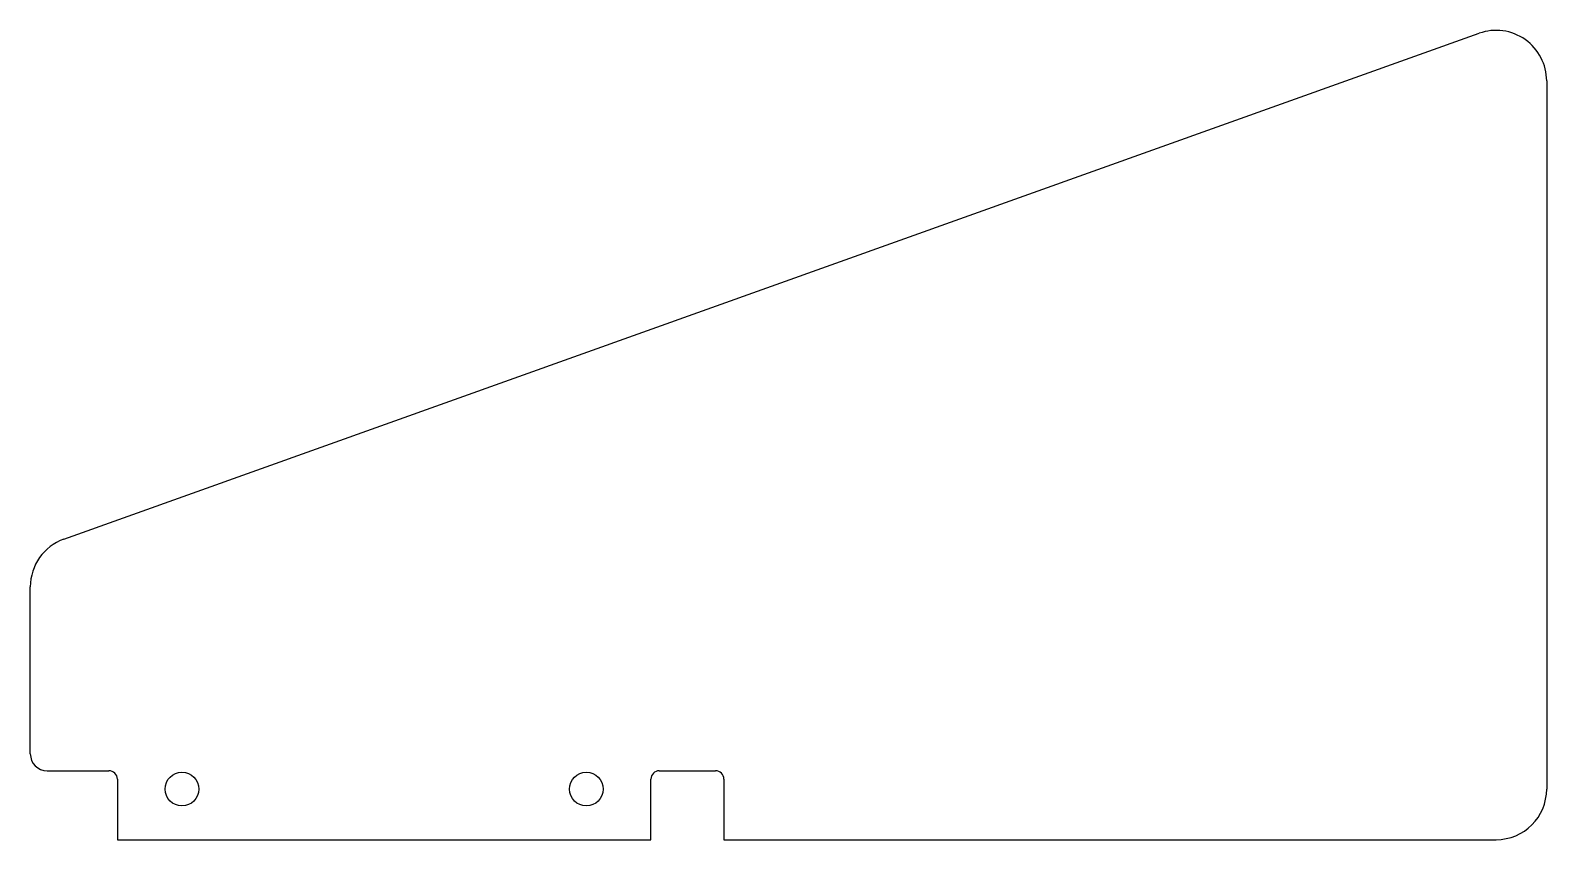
# Model space of a CAD drawing. Header units: millimetres. Extents: x 86 to 221, y 169 to 241.
import ezdxf

# ---------------------------------------------------------------- set-up
doc = ezdxf.new("R2010")
doc.units = ezdxf.units.MM
doc.layers.add('Default', color=7, linetype='Continuous')

msp = doc.modelspace()

# ---------------------------------------------------------------- linework, layer by layer
at = {"layer": 'Default', "color": 7, "linetype": 'Continuous'}
for p, q in [((88.64, 195.5), (214.64, 240.5)), ((220.65, 236.26), (220.65, 173.26)), ((85.65, 176.39), (85.65, 191.26)), ((87.15, 174.89), (92.65, 174.89)), ((141.65, 174.89), (146.65, 174.89)), ((93.4, 174.14), (93.4, 168.76)), ((140.9, 168.76), (140.9, 174.14)), ((147.4, 174.14), (147.4, 168.76)), ((93.4, 168.76), (140.9, 168.76)), ((147.4, 168.76), (216.15, 168.76))]:
    msp.add_line(p, q, dxfattribs=at)
for centre in [(99.15, 173.26), (135.15, 173.26)]:
    msp.add_circle(centre, 1.5, dxfattribs=at)
for centre, radius, start, end in [((216.15, 236.26), 4.5, 0, 109.6538), ((90.15, 191.26), 4.5, 109.6538, 180), ((87.15, 176.39), 1.5, 180, 270), ((92.65, 174.14), 0.75, 0, 90), ((141.65, 174.14), 0.75, 90, 180), ((146.65, 174.14), 0.75, 0, 90), ((216.15, 173.26), 4.5, 270, 0)]:
    msp.add_arc(centre, radius, start, end, dxfattribs=at)

doc.saveas('drawing.dxf')
